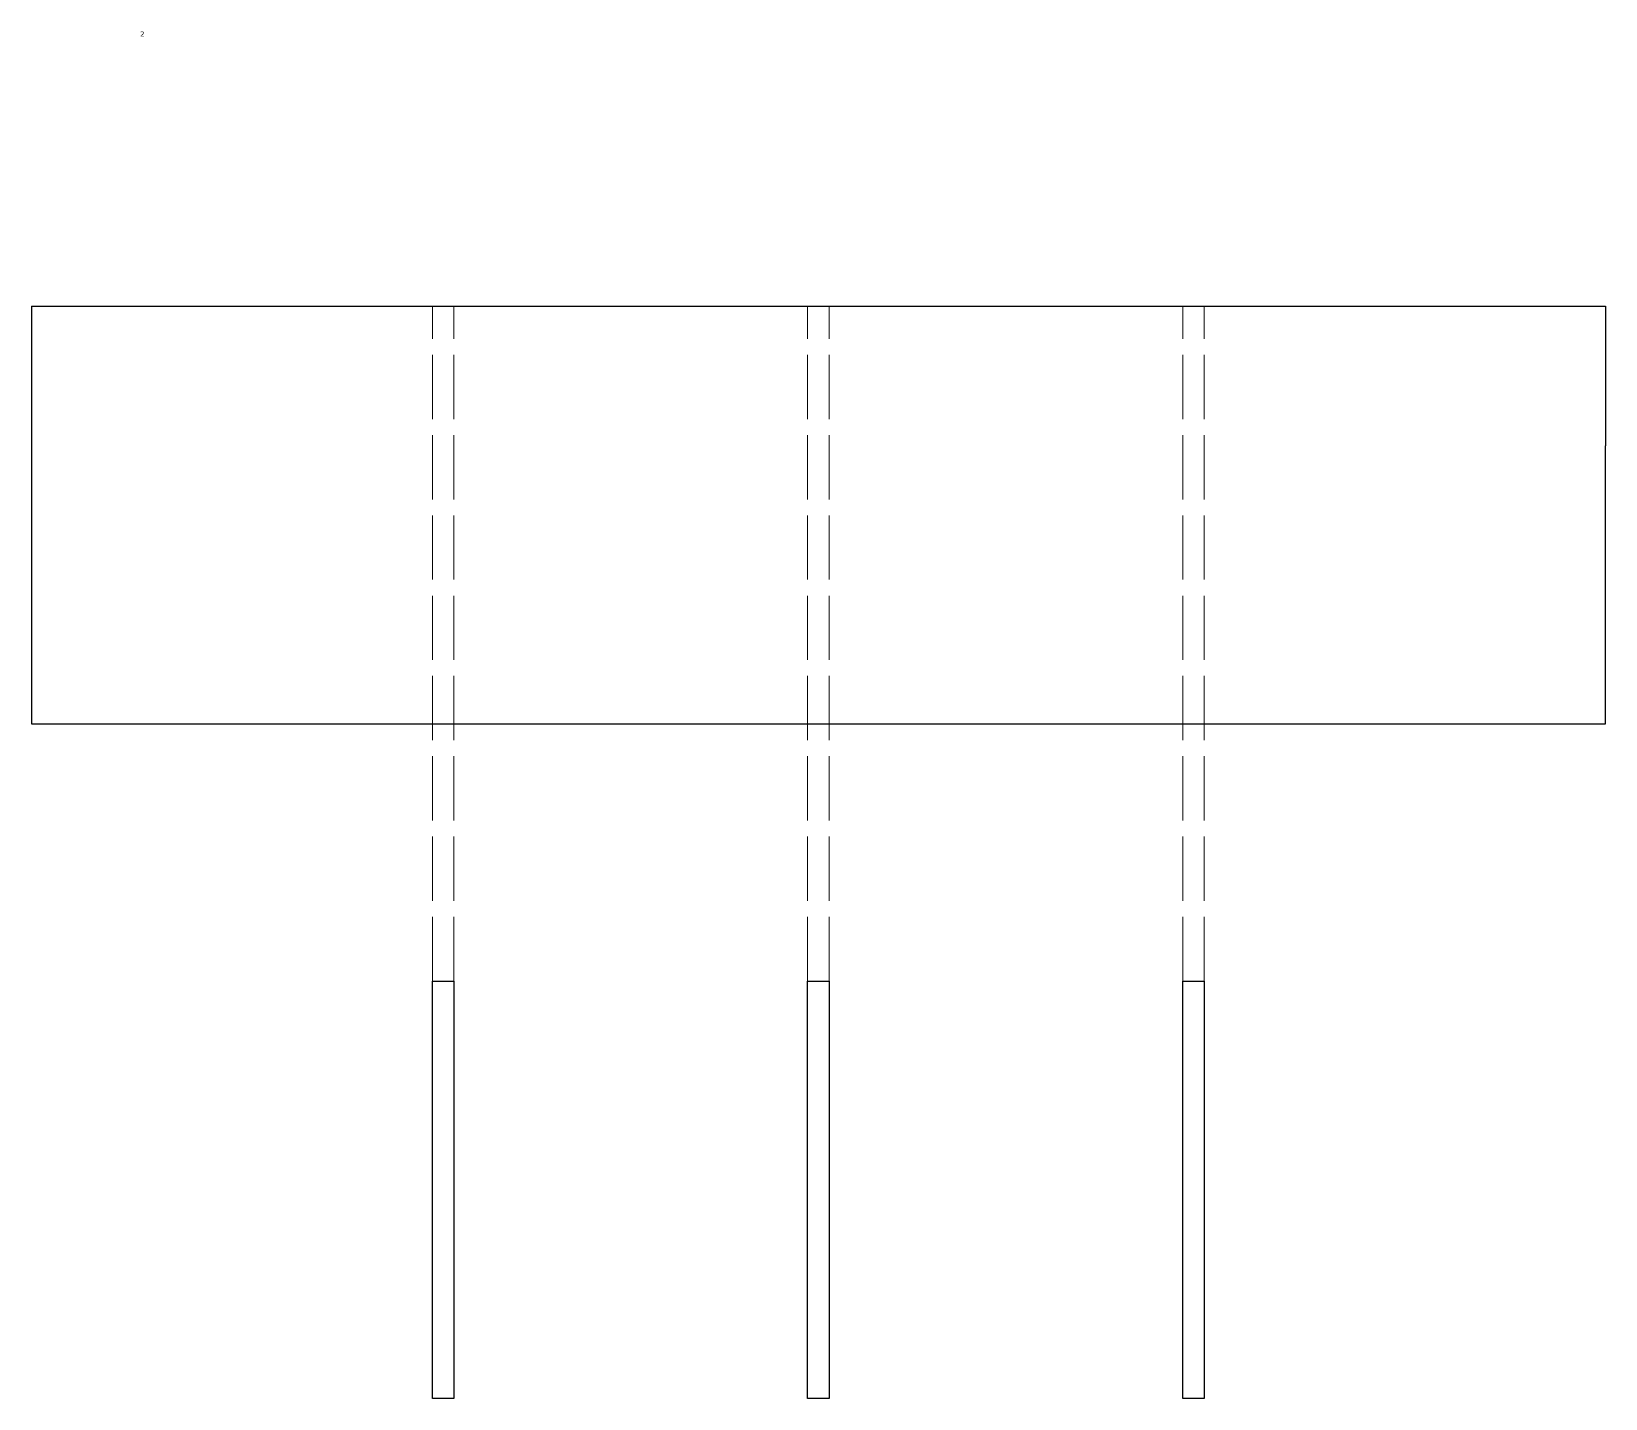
# Model space of a CAD drawing. Header units: inches. Extents: x -17664 to 660, y -8707 to 2166.
# Drawn here: x 245.5 to 392.5, y 110.3 to 238 of the extents above; entities that cross this region are included whole.
import ezdxf

# ---------------------------------------------------------------- set-up
doc = ezdxf.new("R2010")
doc.units = ezdxf.units.IN
doc.header["$MEASUREMENT"] = 0
doc.linetypes.add('ACAD_ISO02W100', pattern=[15, 12, -3])
doc.layers.add('Linee di proiezione', color=3, linetype='ACAD_ISO02W100', lineweight=13)
doc.layers.add('Livello 1', color=7, linetype='Continuous')

msp = doc.modelspace()

# ---------------------------------------------------------------- hatches: boundary and pattern name
at = {"layer": 'Livello 1', "true_color": 0xffffff}
h = msp.add_hatch(color=7, dxfattribs=at)
h.dxf.hatch_style = 2
edge = h.paths.add_edge_path()
edge.add_spline(control_points=[(256.04, 237.54), (256.04, 237.54), (255.73, 237.54), (255.73, 237.54), (255.73, 237.54), (255.73, 237.6), (255.73, 237.6), (255.75, 237.62), (255.77, 237.64), (255.79, 237.66), (255.81, 237.68), (255.84, 237.7), (255.85, 237.71), (255.89, 237.75), (255.92, 237.78), (255.94, 237.81), (255.95, 237.83), (255.96, 237.85), (255.96, 237.88), (255.96, 237.9), (255.95, 237.92), (255.93, 237.93), (255.92, 237.95), (255.9, 237.96), (255.87, 237.96), (255.85, 237.96), (255.83, 237.95), (255.81, 237.95), (255.78, 237.94), (255.76, 237.93), (255.74, 237.91), (255.74, 237.91), (255.74, 237.91), (255.74, 237.91), (255.74, 237.91), (255.74, 237.98), (255.74, 237.98), (255.75, 237.99), (255.77, 237.99), (255.8, 238), (255.82, 238.01), (255.85, 238.01), (255.87, 238.01), (255.92, 238.01), (255.95, 238), (255.98, 237.97), (256.01, 237.95), (256.02, 237.92), (256.02, 237.88), (256.02, 237.86), (256.02, 237.85), (256.01, 237.83), (256.01, 237.82), (256, 237.8), (255.99, 237.79), (255.99, 237.78), (255.98, 237.76), (255.97, 237.75), (255.96, 237.74), (255.94, 237.73), (255.93, 237.71), (255.9, 237.69), (255.88, 237.67), (255.86, 237.65), (255.83, 237.63), (255.81, 237.61), (255.79, 237.59), (255.79, 237.59), (256.04, 237.59), (256.04, 237.59), (256.04, 237.59), (256.04, 237.54), (256.04, 237.54)], knot_values=[0, 0, 0, 0, 1, 1, 1, 2, 2, 2, 3, 3, 3, 4, 4, 4, 5, 5, 5, 6, 6, 6, 7, 7, 7, 8, 8, 8, 9, 9, 9, 10, 10, 10, 11, 11, 11, 12, 12, 12, 13, 13, 13, 14, 14, 14, 15, 15, 15, 16, 16, 16, 17, 17, 17, 18, 18, 18, 19, 19, 19, 20, 20, 20, 21, 21, 21, 22, 22, 22, 23, 23, 23, 24, 24, 24, 24], degree=3, periodic=0)

# ---------------------------------------------------------------- linework, layer by layer
at = {"color": 7}
for p, q in [((245.53, 212.34), (245.53, 173.34)), ((245.53, 212.34), (392.53, 212.34)), ((392.53, 212.34), (392.53, 199.31)), ((392.53, 173.34), (392.53, 199.31)), ((245.53, 173.34), (392.53, 173.34))]:
    msp.add_line(p, q, dxfattribs=at)
for p, q in [((282.99, 149.3), (284.99, 149.3)), ((282.99, 110.3), (282.99, 149.3)), ((284.99, 149.3), (284.99, 110.3)), ((318.02, 149.3), (320.02, 149.3)), ((318.02, 110.3), (318.02, 149.3)), ((320.02, 149.3), (320.02, 110.3)), ((353.05, 149.3), (355.05, 149.3)), ((353.05, 110.3), (353.05, 149.3)), ((355.05, 149.3), (355.05, 110.3)), ((284.99, 110.3), (282.99, 110.3)), ((320.02, 110.3), (318.02, 110.3)), ((355.05, 110.3), (353.05, 110.3))]:
    msp.add_line(p, q)
at = {"layer": 'Linee di proiezione', "linetype": 'ACAD_ISO02W100', "ltscale": 0.5}
for p, q in [((282.99, 149.3), (282.99, 212.34)), ((284.99, 149.3), (284.99, 212.34)), ((318.02, 149.3), (318.02, 212.34)), ((320.02, 149.3), (320.02, 212.34)), ((353.05, 149.3), (353.05, 212.34)), ((355.05, 149.3), (355.05, 212.34))]:
    msp.add_line(p, q, dxfattribs=at)

doc.saveas('drawing.dxf')
